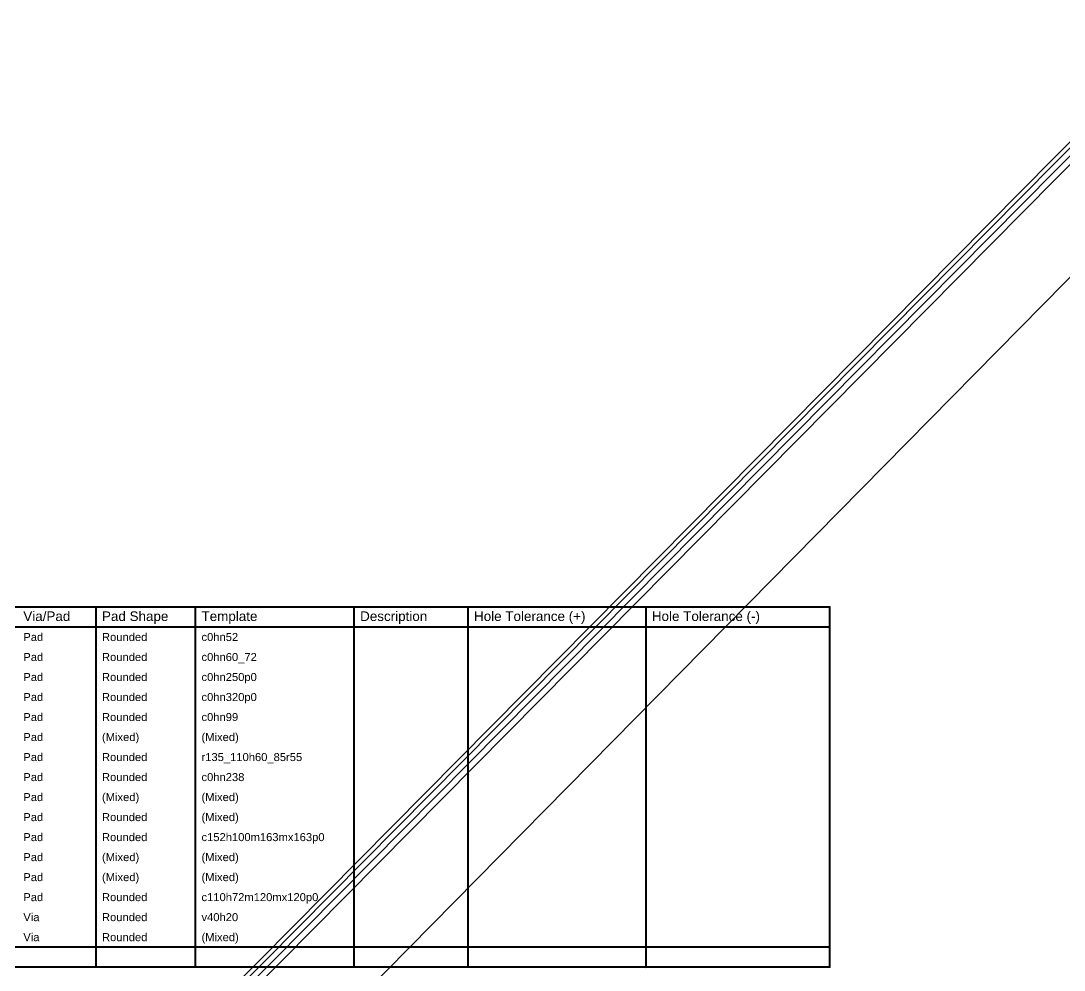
# Model space of a CAD drawing. Header units: inches. Extents: x -4 to 5258, y -4 to 5281.
# Drawn here: x 125.9 to 324.6, y 145.3 to 326.1 of the extents above; entities that cross this region are included whole.
import ezdxf

# ---------------------------------------------------------------- set-up
doc = ezdxf.new("R2010")
doc.units = ezdxf.units.IN
doc.layers.add('Drill Drawing', color=1, linetype='Continuous')
doc.layers.add('Top Solder', color=216, linetype='Continuous')
doc.styles.add('Arial', font='', dxfattribs={"height": 0.2})
doc.styles.get('Arial').set_extended_font_data('Arial')

# ---------------------------------------------------------------- blocks, each defined once
blk = doc.blocks.new('13_WQFN_HR__3_2__31')
at = {"layer": 'Top Solder'}
for p in [(-0.58, 1.81), (-0.55, -0.92), (0.58, 1.81), (1.18, -0.92)]:
    blk.add_line(p, (5220.68, 5271.62), dxfattribs=at)
blk = doc.blocks.new('SON_8_5_6__170')
at = {"layer": 'Top Solder'}
blk.add_line((0.32, 2.34), (-5201.15, 5129.38), dxfattribs=at)

msp = doc.modelspace()

# ---------------------------------------------------------------- linework, layer by layer
at = {"layer": 'Drill Drawing'}
for points in [[(-4.02, 214.48, 0.381, 0.381, 0), (279.98, 214.48, 0.381, 0.381, 0)], [(140.24, 145.9, 0.381, 0.381, 0), (140.24, 214.48, 0.381, 0.381, 0)], [(159.18, 145.9, 0.381, 0.381, 0), (159.18, 214.48, 0.381, 0.381, 0)], [(189.4, 145.9, 0.381, 0.381, 0), (189.4, 214.48, 0.381, 0.381, 0)], [(211.09, 145.9, 0.381, 0.381, 0), (211.09, 214.48, 0.381, 0.381, 0)], [(244.96, 145.9, 0.381, 0.381, 0), (244.96, 214.48, 0.381, 0.381, 0)], [(279.98, 145.9, 0.381, 0.381, 0), (279.98, 214.48, 0.381, 0.381, 0)], [(-4.02, 210.67, 0.381, 0.381, 0), (279.98, 210.67, 0.381, 0.381, 0)], [(-4.02, 149.71, 0.381, 0.381, 0), (279.98, 149.71, 0.381, 0.381, 0)], [(-4.02, 145.9, 0.381, 0.381, 0), (279.98, 145.9, 0.381, 0.381, 0)]]:
    msp.add_lwpolyline(points, format="xyseb", dxfattribs=at)
for points in [[(140.15, 214.48, 0.191, 0.191, 1), (140.34, 214.48, 0.191, 0.191, 1)], [(159.09, 214.48, 0.191, 0.191, 1), (159.28, 214.48, 0.191, 0.191, 1)], [(189.31, 214.48, 0.191, 0.191, 1), (189.5, 214.48, 0.191, 0.191, 1)], [(210.99, 214.48, 0.191, 0.191, 1), (211.18, 214.48, 0.191, 0.191, 1)], [(244.86, 214.48, 0.191, 0.191, 1), (245.06, 214.48, 0.191, 0.191, 1)], [(279.88, 214.48, 0.191, 0.191, 1), (280.07, 214.48, 0.191, 0.191, 1)], [(279.88, 214.48, 0.191, 0.191, 1), (280.07, 214.48, 0.191, 0.191, 1)], [(279.88, 210.67, 0.191, 0.191, 1), (280.07, 210.67, 0.191, 0.191, 1)], [(279.88, 149.71, 0.191, 0.191, 1), (280.07, 149.71, 0.191, 0.191, 1)], [(140.15, 145.9, 0.191, 0.191, 1), (140.34, 145.9, 0.191, 0.191, 1)], [(159.09, 145.9, 0.191, 0.191, 1), (159.28, 145.9, 0.191, 0.191, 1)], [(189.31, 145.9, 0.191, 0.191, 1), (189.5, 145.9, 0.191, 0.191, 1)], [(210.99, 145.9, 0.191, 0.191, 1), (211.18, 145.9, 0.191, 0.191, 1)], [(244.86, 145.9, 0.191, 0.191, 1), (245.06, 145.9, 0.191, 0.191, 1)], [(279.88, 145.9, 0.191, 0.191, 1), (280.07, 145.9, 0.191, 0.191, 1)], [(279.88, 145.9, 0.191, 0.191, 1), (280.07, 145.9, 0.191, 0.191, 1)]]:
    msp.add_lwpolyline(points, format="xyseb", close=True, dxfattribs=at)

# ---------------------------------------------------------------- block references
msp.add_blockref('13_WQFN_HR__3_2__31', (37.08, 9.27))
at = {"rotation": 270}
msp.add_blockref('SON_8_5_6__170', (128.37, 79.74), dxfattribs=at)

# ---------------------------------------------------------------- texts
at = {"layer": 'Drill Drawing', "style": 'Arial'}
for s, height, p in [('Via/Pad', 1.829, (126.4, 211.81)), ('Pad Shape', 1.829, (141.38, 211.81)), ('Template', 1.829, (160.33, 211.81)), ('Description', 1.8288, (190.54, 211.81)), ('Hole Tolerance (+)', 1.8288, (212.23, 211.81)), ('Hole Tolerance (-)', 1.8288, (246.1, 211.81)), ('Pad', 1.524, (126.4, 208)), ('Rounded', 1.524, (141.38, 208)), ('c0hn52', 1.524, (160.33, 208)), ('Pad', 1.524, (126.4, 204.19)), ('Rounded', 1.524, (141.38, 204.19)), ('c0hn60_72', 1.524, (160.33, 204.19)), ('Pad', 1.524, (126.4, 200.38)), ('Rounded', 1.524, (141.38, 200.38)), ('c0hn250p0', 1.524, (160.33, 200.38)), ('Pad', 1.524, (126.4, 196.57)), ('Rounded', 1.524, (141.38, 196.57)), ('c0hn320p0', 1.524, (160.33, 196.57)), ('Pad', 1.524, (126.4, 192.76)), ('Rounded', 1.524, (141.38, 192.76)), ('c0hn99', 1.524, (160.33, 192.76)), ('Pad', 1.524, (126.4, 188.95)), ('(Mixed)', 1.524, (141.38, 188.95)), ('(Mixed)', 1.524, (160.33, 188.95)), ('Pad', 1.524, (126.4, 185.14)), ('Rounded', 1.524, (141.38, 185.14)), ('r135_110h60_85r55', 1.524, (160.33, 185.14)), ('Pad', 1.524, (126.4, 181.33)), ('Rounded', 1.524, (141.38, 181.33)), ('c0hn238', 1.524, (160.33, 181.33)), ('Pad', 1.524, (126.4, 177.52)), ('(Mixed)', 1.524, (141.38, 177.52)), ('(Mixed)', 1.524, (160.33, 177.52)), ('Pad', 1.524, (126.4, 173.71)), ('Rounded', 1.524, (141.38, 173.71)), ('(Mixed)', 1.524, (160.33, 173.71)), ('Pad', 1.524, (126.4, 169.9)), ('Rounded', 1.524, (141.38, 169.9)), ('c152h100m163mx163p0', 1.524, (160.33, 169.9)), ('Pad', 1.524, (126.4, 166.09)), ('(Mixed)', 1.524, (141.38, 166.09)), ('(Mixed)', 1.524, (160.33, 166.09)), ('Pad', 1.524, (126.4, 162.28)), ('(Mixed)', 1.524, (141.38, 162.28)), ('(Mixed)', 1.524, (160.33, 162.28)), ('Pad', 1.524, (126.4, 158.47)), ('Rounded', 1.524, (141.38, 158.47)), ('c110h72m120mx120p0', 1.524, (160.33, 158.47)), ('Via', 1.524, (126.4, 154.66)), ('Rounded', 1.524, (141.38, 154.66)), ('v40h20', 1.524, (160.33, 154.66)), ('Via', 1.524, (126.4, 150.85)), ('Rounded', 1.524, (141.38, 150.85)), ('(Mixed)', 1.524, (160.33, 150.85))]:
    msp.add_text(s, height=height, dxfattribs=at).set_placement(p)

doc.saveas('drawing.dxf')
